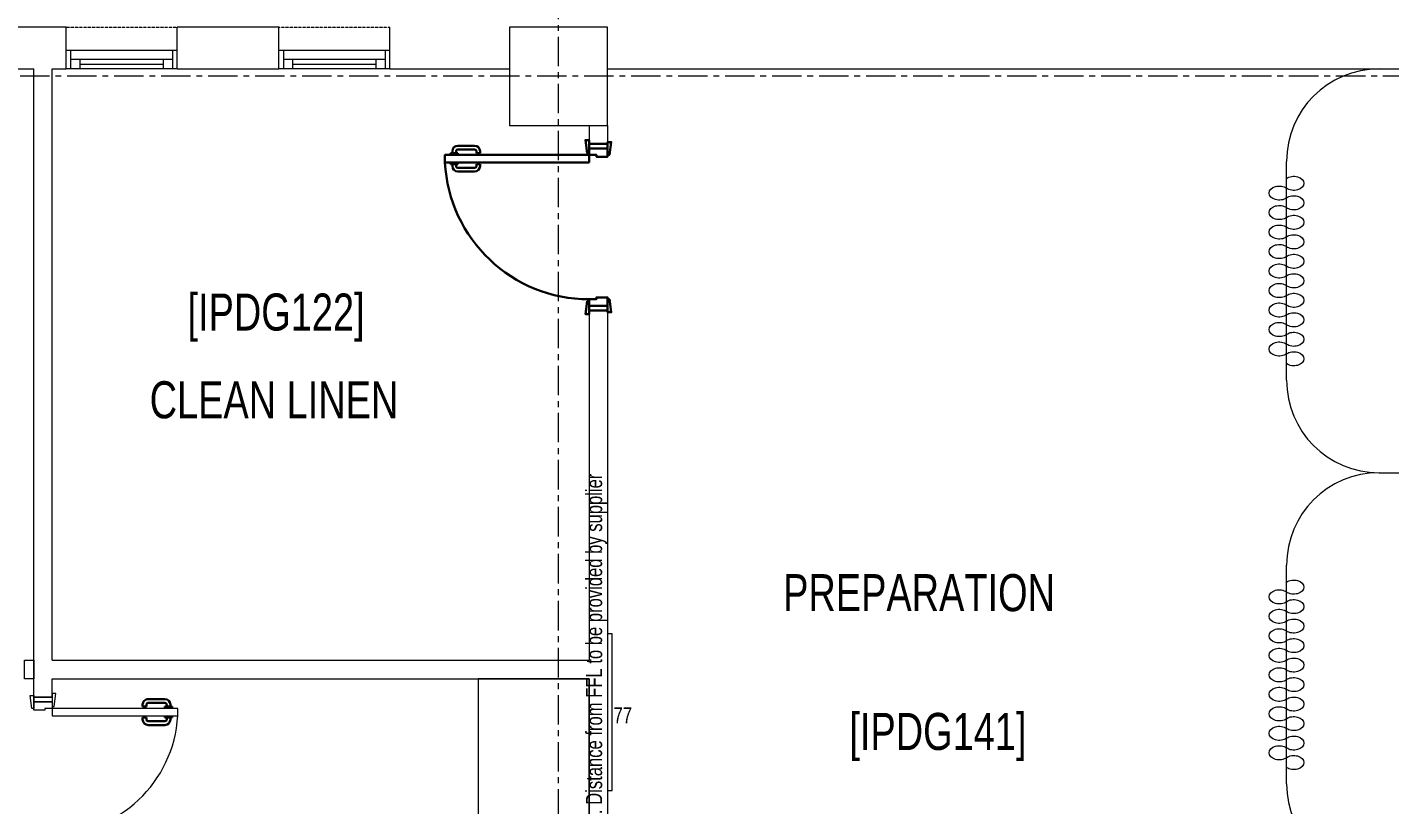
# Model space of a CAD drawing. Header units: millimetres. Extents: x 26027 to 581921, y 7230 to 233891.
# Drawn here: x 485127 to 492492, y 196559 to 200760 of the extents above; entities that cross this region are included whole.
import ezdxf

# ---------------------------------------------------------------- set-up
doc = ezdxf.new("R2010")
doc.units = ezdxf.units.MM
doc.header["$LTSCALE"] = 5
doc.linetypes.add('CENTER', pattern=[50.8, 31.75, -6.35, 6.35, -6.35])
doc.linetypes.add('HIDDEN2', pattern=[0.1875, 0.125, -0.0625])
doc.layers.get('0').update_dxf_attribs({"color": 252})
for name, color, linetype, lineweight in [('72_EGR_BASE_TEXT', 252, 'Continuous', 5), ('Aluminum', 252, 'Continuous', 5), ('GE-ARCHITECTURAL_ELEMENTS', 8, 'Continuous', 30), ('Medical Equipment and Furniture', 252, 'Continuous', 0), ('Medical Equipment and Furniture1', 252, 'Continuous', 5), ('Proj', 252, 'HIDDEN2', 5), ('Structure', 252, 'Continuous', 5), ('Walls', 252, 'Continuous', 5), ('Wooden Joinery', 252, 'Continuous', 5)]:
    doc.layers.add(name, color=color, linetype=linetype, lineweight=lineweight)
doc.layers.add('axes', color=252, linetype='Continuous')
doc.styles.add('X3G_ENTITY_257CFD', font='swisscl.ttf', dxfattribs={"height": 200})
doc.styles.add('X3G_ENTITY_2587EA', font='swisscl.ttf', dxfattribs={"height": 200})

# ---------------------------------------------------------------- blocks, each defined once
blk = doc.blocks.new('4 STORAGE SHELVES - STAINLESS STEEL - 110X60x180')
at = {"layer": 'Medical Equipment and Furniture1'}
blk.add_lwpolyline([(285.5706, -199.093), (286.6706, -199.093), (286.6706, -198.493), (285.5706, -198.493)], close=True, dxfattribs=at)
blk = doc.blocks.new('CURTAIN')
for centre, start, end in [((-0.3386, 0.0395), 313.56836, 226.43164), ((-0.1881, 0.0395), 313.56836, 226.43164), ((-0.0376, 0.0395), 313.56836, 226.43164), ((0.1129, 0.0395), 313.56836, 226.43164), ((0.2633, 0.0395), 313.56836, 226.43164), ((0.4138, 0.0395), 313.56836, 226.43164), ((0.5643, 0.0395), 313.56836, 226.43164), ((0.7148, 0.0395), 313.56836, 226.43164), ((0.8653, 0.0395), 313.56836, 226.43164), ((0.0376, -0.0395), 133.56836, 46.43164), ((0.1881, -0.0395), 133.56836, 46.43164), ((0.3386, -0.0395), 133.56836, 46.43164), ((0.4891, -0.0395), 133.56836, 46.43164), ((0.6396, -0.0395), 133.56836, 46.43164), ((0.79, -0.0395), 133.56836, 46.43164), ((0.9405, -0.0395), 133.56836, 46.43164), ((-0.4138, -0.0395), 133.56836, 46.43164), ((-0.2633, -0.0395), 133.56836, 46.43164), ((-0.1129, -0.0395), 133.56836, 46.43164)]:
    blk.add_arc(centre, 0.0546, start, end)
blk = doc.blocks.new('A$C72370EFE')
at = {"layer": 'GE-ARCHITECTURAL_ELEMENTS'}
for p, q in [((-0.05, -0.07), (-0.05, -0.16)), ((-0.03, -0.07), (-0.03, -0.16)), ((-0.01, -0.04), (-0.02, -0.04)), ((-0.01, -0.06), (-0.02, -0.06)), ((-0.01, -0.03), (-0.01, -0.07)), ((0, -0.03), (-0.01, -0.03)), ((0, -0.07), (-0.01, -0.07)), ((0.04, -0.03), (0.05, -0.03)), ((0.04, -0.07), (0.05, -0.07)), ((0.05, -0.03), (0.05, -0.07)), ((0.05, -0.04), (0.06, -0.04)), ((0.05, -0.06), (0.06, -0.06)), ((0.07, -0.07), (0.07, -0.16)), ((0.09, -0.07), (0.09, -0.16)), ((-0.01, -0.17), (-0.02, -0.17)), ((-0.01, -0.19), (-0.02, -0.19)), ((-0.01, -0.17), (-0.01, -0.19)), ((0.05, -0.17), (0.06, -0.17)), ((0.05, -0.17), (0.05, -0.19)), ((0.05, -0.19), (0.06, -0.19))]:
    blk.add_line(p, q, dxfattribs=at)
for centre, radius, start, end in [((-0.02, -0.07), 0.03, 90, 180), ((-0.02, -0.07), 0.01, 90, 180), ((0.06, -0.07), 0.03, 0, 90), ((0.06, -0.07), 0.01, 0, 90), ((-0.02, -0.16), 0.03, 180, 270), ((-0.02, -0.16), 0.01, 180, 270), ((0.06, -0.16), 0.01, 270, 0), ((0.06, -0.16), 0.03, 270, 0)]:
    blk.add_arc(centre, radius, start, end, dxfattribs=at)
blk = doc.blocks.new('A$C41DF7AD3')
at = {"layer": 'GE-ARCHITECTURAL_ELEMENTS', "elevation": 0}
for points in [[(820, 780), (820, 1559), (860, 1559), (860, 780)], [(70, 780), (70, 790), (0, 800), (0, 780)], [(870, 780), (870, 790), (940, 800), (940, 780)], [(80, 680), (80, 670), (10, 660), (10, 680)], [(860, 680), (860, 670), (930, 660), (930, 680)]]:
    blk.add_lwpolyline(points, close=True, dxfattribs=at)
for points in [[(45, 780), (45, 680), (20, 680), (20, 780), (45, 780)], [(45, 780), (80, 780), (80, 740), (90, 740), (90, 680), (45, 680), (45, 780)], [(895, 780), (860, 780), (860, 740), (850, 740), (850, 680), (895, 680), (895, 780)], [(895, 780), (895, 680), (920, 680), (920, 780), (895, 780)]]:
    blk.add_lwpolyline(points, dxfattribs=at)
at = {"layer": 'GE-ARCHITECTURAL_ELEMENTS'}
blk.add_arc((860, 780, 0), 780, 92.9397, 180, dxfattribs=at)
at = {"layer": 'GE-ARCHITECTURAL_ELEMENTS', "xscale": 999.9999999998856, "yscale": 999.9999999998856, "zscale": 999.9999999998856}
blk.add_blockref('A$C72370EFE', (820, 1559, 0), dxfattribs=at)

msp = doc.modelspace()

# ---------------------------------------------------------------- linework, layer by layer
at = {"layer": 'Aluminum'}
for p, q in [((485936.7, 200635.3, -4.8), (485336.7, 200635.3, -4.8)), ((485361.7, 200635.3, -4.8), (485361.7, 200535.3, -4.8)), ((485911.7, 200635.3, -4.8), (485911.7, 200535.3, -4.8)), ((487086.7, 200635.3, -4.8), (486486.7, 200635.3, -4.8)), ((486511.7, 200635.3, -4.8), (486511.7, 200535.3, -4.8)), ((487061.7, 200635.3, -4.8), (487061.7, 200535.3, -4.8)), ((485911.7, 200585.3, -4.8), (485361.7, 200585.3, -4.8)), ((485411.7, 200585.3, -4.8), (485411.7, 200535.3, -4.8)), ((485411.7, 200560.3, -4.8), (485861.7, 200560.3, -4.8)), ((485861.7, 200585.3, -4.8), (485861.7, 200535.3, -4.8)), ((487061.7, 200585.3, -4.8), (486511.7, 200585.3, -4.8)), ((486561.7, 200585.3, -4.8), (486561.7, 200535.3, -4.8)), ((486561.7, 200560.3, -4.8), (487011.7, 200560.3, -4.8)), ((487011.7, 200585.3, -4.8), (487011.7, 200535.3, -4.8)), ((485936.7, 200535.3, -4.8), (485336.7, 200535.3, -4.8)), ((487086.7, 200535.3, -4.8), (486486.7, 200535.3, -4.8))]:
    msp.add_line(p, q, dxfattribs=at)
at = {"layer": 'Aluminum', "elevation": -2.4}
msp.add_lwpolyline([(485112.1, 197240.3), (485112.1, 197340.3), (485162.1, 197340.3), (485162.1, 197240.3)], close=True, dxfattribs=at)
at = {"layer": 'axes', "linetype": 'CENTER', "lineweight": 0}
for p, q in [((487998.8, 120285.6, 0), (487998.8, 210035.3, 0)), ((544175.8, 200495.3, 0), (460886.3, 200495.3, 0))]:
    msp.add_line(p, q, dxfattribs=at)
at = {"layer": 'Medical Equipment and Furniture'}
for p, q in [((491933.8, 198853.4, 0), (491933.8, 200035.3, 0)), ((492433.8, 198353.4, 0), (494933.8, 198353.4, 0)), ((491933.8, 196671.7, 0), (491933.8, 197853.6, 0))]:
    msp.add_line(p, q, dxfattribs=at)
at = {"layer": 'Medical Equipment and Furniture', "elevation": 0}
msp.add_lwpolyline([(488263.8, 197482), (488263.8, 196637), (488288.8, 196637), (488288.8, 197482), (488263.8, 197482)], dxfattribs=at)
at = {"layer": 'Medical Equipment and Furniture'}
for centre, start, end in [((492433.8, 200035.3, 0), 90, 180), ((492433.8, 198853.4, 0), 180, 270), ((492433.8, 197853.6, 0), 90, 180), ((492433.8, 196671.7, 0), 180, 270)]:
    msp.add_arc(centre, 500, start, end, dxfattribs=at)
at = {"layer": 'Proj'}
for p, q in [((485336.7, 200760.3, -2.4), (485936.7, 200760.3, -2.4)), ((486486.7, 200760.3, -2.4), (487086.7, 200760.3, -2.4))]:
    msp.add_line(p, q, dxfattribs=at)
at = {"layer": 'Structure', "elevation": 0}
msp.add_lwpolyline([(487733.8, 200230.3), (488263.8, 200230.3), (488263.8, 200760.3), (487733.8, 200760.3)], close=True, dxfattribs=at)
at = {"layer": 'Walls'}
for p, q in [((485336.7, 200760.3, -4.7), (484062.6, 200760.3, -7.2)), ((485336.7, 200535.3, -2.4), (485336.7, 200760.3, -2.4)), ((485936.7, 200535.3, -2.4), (485936.7, 200760.3, -2.4)), ((486486.7, 200760.3, -2.4), (485936.7, 200760.3, -2.4)), ((486486.7, 200535.3, -2.4), (486486.7, 200760.3, -2.4)), ((487086.7, 200535.3, -2.4), (487086.7, 200760.3, -2.4)), ((484062.6, 200535.3, -7.2), (485162.1, 200535.3, -2.6)), ((485162.1, 197140.3, -2.4), (485162.1, 200535.3, -2.4)), ((485262.1, 197340.3, -2.4), (485262.1, 200535.3, -2.4)), ((485262.1, 200535.3, -0.9), (485336.7, 200535.3, -0.9)), ((485936.7, 200535.3, -0.6), (486486.7, 200535.3, -0.4)), ((487086.7, 200535.3, -0.2), (487733.8, 200535.3, 0)), ((488263.8, 200535.3, 0), (494933.8, 200535.3, 0)), ((488163.8, 200230.3, 0), (488163.8, 200130.3, 0)), ((488263.8, 200230.3, 0), (488263.8, 200130.3, 0)), ((488163.8, 200130.3, 0), (488263.8, 200130.3, 0)), ((488163.8, 199230.3, 0), (488263.8, 199230.3, 0)), ((488163.8, 199230.3, 0), (488163.8, 197340.3, -2.4)), ((488263.8, 199230.3, 0), (488263.8, 194030.3, 0)), ((485262.1, 197340.3, -2.4), (488163.8, 197340.3, -2.4)), ((485262.1, 197240.3, -2.4), (488163.8, 197240.3, -2.4)), ((485262.1, 197140.3, -2.4), (485262.1, 197240.3, -2.4)), ((488163.8, 197240.3, -2.4), (488163.8, 194130.3, 0)), ((485262.1, 197140.3, -2.4), (485162.1, 197140.3, -2.4))]:
    msp.add_line(p, q, dxfattribs=at)
at = {"layer": 'Wooden Joinery', "elevation": -2.4}
for points in [[(485262.1, 197090.3), (485272.1, 197090.3), (485282.1, 197160.3), (485262.1, 197160.3)], [(485162.1, 197080.3), (485152.1, 197080.3), (485142.1, 197150.3), (485162.1, 197150.3)], [(485262.1, 197040.3), (485940.9, 197040.3), (485940.9, 197080.3), (485262.1, 197080.3)]]:
    msp.add_lwpolyline(points, close=True, dxfattribs=at)
for points in [[(485262.1, 197115.3), (485162.1, 197115.3), (485162.1, 197140.3), (485262.1, 197140.3), (485262.1, 197115.3)], [(485262.1, 197115.3), (485262.1, 197080.3), (485222.1, 197080.3), (485222.1, 197070.3), (485162.1, 197070.3), (485162.1, 197115.3), (485262.1, 197115.3)]]:
    msp.add_lwpolyline(points, dxfattribs=at)
at = {"layer": 'Wooden Joinery'}
msp.add_arc((485262.1, 197080.3, -2.4), 680, 270, 356.62752, dxfattribs=at)

# ---------------------------------------------------------------- block references
at = {"layer": 'Medical Equipment and Furniture', "extrusion": (-1.26698e-09, -6.38299e-11, -1), "xscale": 699.9999999767327, "yscale": 1000, "zscale": 1000, "rotation": 269.985929888151}
for p in [(-491933.8, 199627.4, 0), (-491933.8, 197445.7, 0)]:
    msp.add_blockref('CURTAIN', p, dxfattribs=at)
at = {"layer": 'Medical Equipment and Furniture', "xscale": 1000, "yscale": 1000, "zscale": 1000, "rotation": 270}
msp.add_blockref('4 STORAGE SHELVES - STAINLESS STEEL - 110X60x180', (686656.8, 482810.9, -2.4), dxfattribs=at)
at = {"layer": 'Wooden Joinery', "rotation": 90.00000000000001}
msp.add_blockref('A$C41DF7AD3', (488943.8, 199210.3, 0), dxfattribs=at)
at = {"layer": 'Wooden Joinery', "xscale": -999.9999999998856, "yscale": 999.9999999998856, "zscale": 999.9999999998856, "rotation": 270}
msp.add_blockref('A$C72370EFE', (485940.9, 197040.3, -2.4), dxfattribs=at)

# ---------------------------------------------------------------- texts
at = {"layer": '72_EGR_BASE_TEXT', "char_height": 200, "attachment_point": 2, "style": 'X3G_ENTITY_2587EA'}
for s, insert in [('[IPDG122]', (486471.8, 199321.6)), ('CLEAN LINEN', (486460.8, 198847.5)), ('PREPARATION', (489947.5, 197805.4)), ('[IPDG141]', (490049.3, 197055.4))]:
    msp.add_mtext(s, dxfattribs=dict(at, insert=insert))
at = {"layer": 'Medical Equipment and Furniture', "insert": (488146.8, 197057.5, -2.4), "char_height": 87.473, "width": 3260.537, "attachment_point": 2, "rotation": 90, "style": 'X3G_ENTITY_257CFD'}
msp.add_mtext('77 is wall mounted. Distance from FFL to be provided by supplier', dxfattribs=at)
at = {"layer": 'Medical Equipment and Furniture', "insert": (488346.1, 197086.3, 0), "char_height": 87.47, "attachment_point": 2, "style": 'X3G_ENTITY_257CFD'}
msp.add_mtext('77', dxfattribs=at)

doc.saveas('drawing.dxf')
